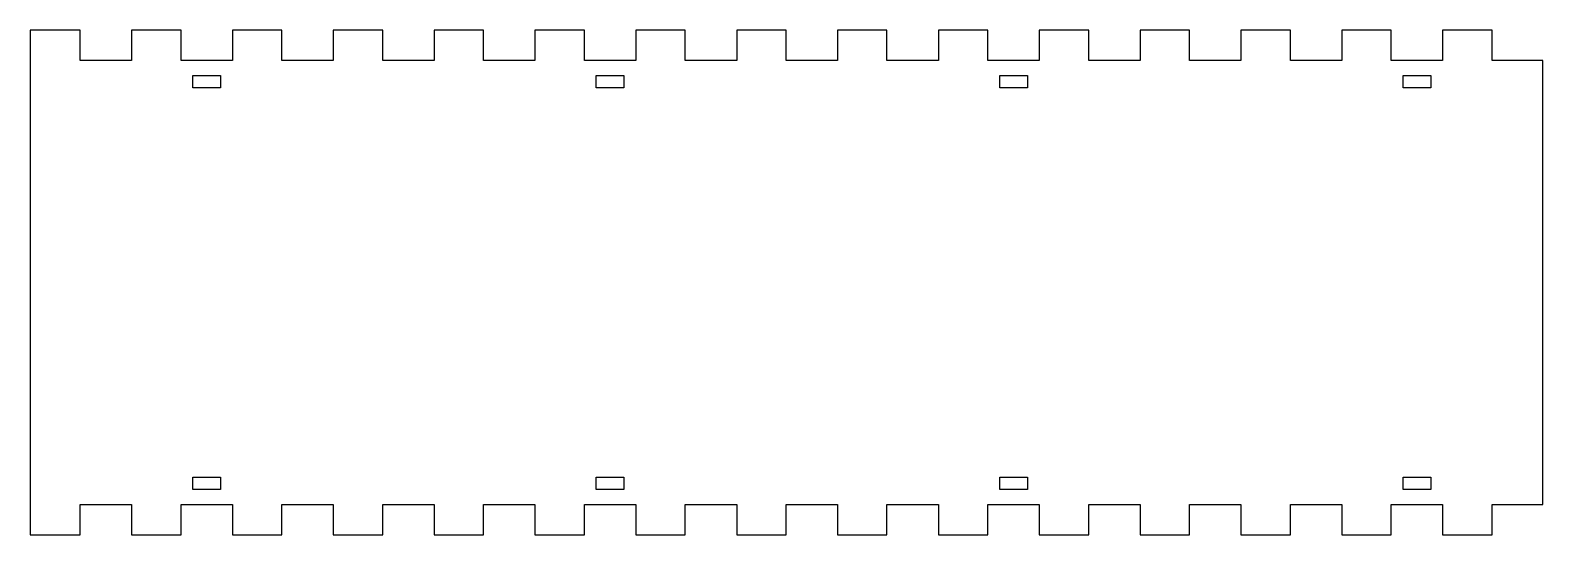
# Model space of a CAD drawing. Header units: millimetres. Extents: x -17 to 283, y -94 to 6.
import ezdxf

# ---------------------------------------------------------------- set-up
doc = ezdxf.new("R2010")
doc.units = ezdxf.units.MM

msp = doc.modelspace()

# ---------------------------------------------------------------- linework, layer by layer
for points in [[(42.83, -88), (42.83, -94), (52.63, -94), (52.63, -88), (62.83, -88), (62.83, -94), (72.63, -94), (72.63, -88), (82.83, -88), (82.83, -94), (92.63, -94), (92.63, -88), (102.83, -88), (102.83, -94), (112.63, -94), (112.63, -88), (122.83, -88), (122.83, -94), (132.63, -94), (132.63, -88), (142.83, -88), (142.83, -94), (152.63, -94), (152.63, -88), (162.83, -88), (162.83, -94), (172.63, -94), (172.63, -88), (182.83, -88), (182.83, -94), (192.63, -94), (192.63, -88), (202.83, -88), (202.83, -94), (212.63, -94), (212.63, -88), (222.83, -88), (222.83, -94), (232.63, -94), (232.63, -88), (242.83, -88), (242.83, -94), (252.63, -94), (252.63, -88), (262.83, -88), (262.83, -94), (272.63, -94), (272.63, -88), (282.68, -88), (282.68, 0), (272.63, 0), (272.63, 6), (262.83, 6), (262.83, 0), (252.63, 0), (252.63, 6), (242.83, 6), (242.83, 0), (232.63, 0), (232.63, 6), (222.83, 6), (222.83, 0), (212.63, 0), (212.63, 6), (202.83, 6), (202.83, 0), (192.63, 0), (192.63, 6), (182.83, 6), (182.83, 0), (172.63, 0), (172.63, 6), (162.83, 6), (162.83, 0), (152.63, 0), (152.63, 6), (142.83, 6), (142.83, 0), (132.63, 0), (132.63, 6), (122.83, 6), (122.83, 0), (112.63, 0), (112.63, 6), (102.83, 6), (102.83, 0), (92.63, 0), (92.63, 6), (82.83, 6), (82.83, 0), (72.63, 0), (72.63, 6), (62.83, 6), (62.83, 0), (52.63, 0), (52.63, 6), (42.83, 6), (42.83, 0), (32.63, 0), (32.63, 6), (22.83, 6), (22.83, 0), (12.63, 0), (12.63, 6), (2.83, 6), (2.83, 0), (-7.37, 0), (-7.37, 6), (-17.27, 6), (-17.27, -94), (-7.37, -94), (-7.37, -88), (2.83, -88), (2.83, -94), (12.63, -94), (12.63, -88), (22.83, -88), (22.83, -94), (32.63, -94), (32.63, -88)], [(20.48, -3), (20.48, -5.4), (14.98, -5.4), (14.98, -3)], [(100.48, -3), (100.48, -5.4), (94.98, -5.4), (94.98, -3)], [(180.48, -3), (180.48, -5.4), (174.98, -5.4), (174.98, -3)], [(254.98, -5.4), (254.98, -3), (260.48, -3), (260.48, -5.4)], [(20.48, -82.6), (20.48, -85), (14.98, -85), (14.98, -82.6)], [(100.48, -82.6), (100.48, -85), (94.98, -85), (94.98, -82.6)], [(180.48, -82.6), (180.48, -85), (174.98, -85), (174.98, -82.6)], [(260.48, -82.6), (260.48, -85), (254.98, -85), (254.98, -82.6)]]:
    msp.add_lwpolyline(points, close=True)

doc.saveas('drawing.dxf')
